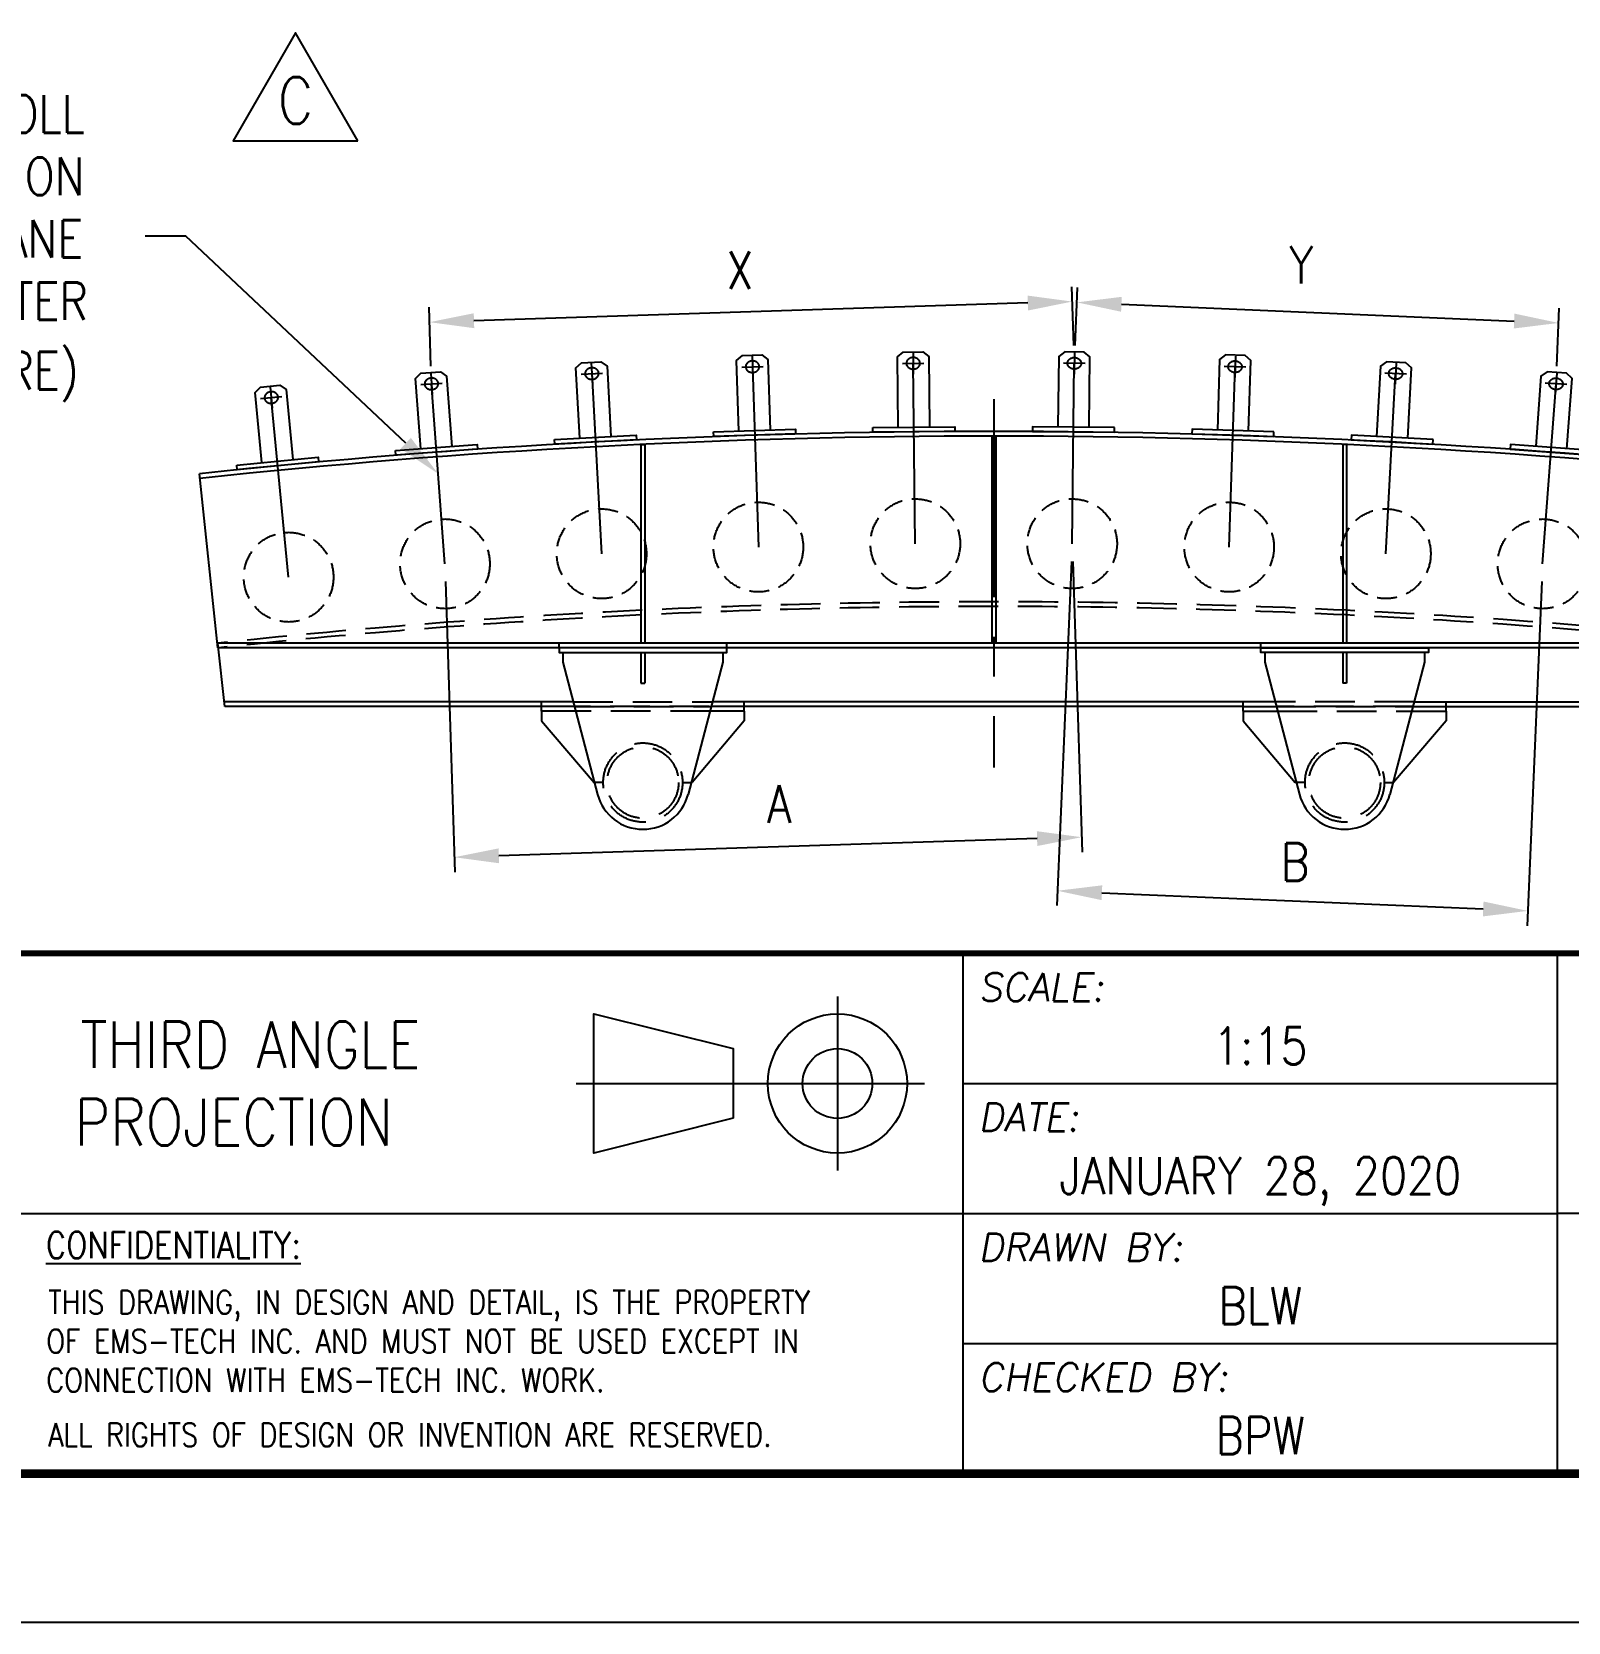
# Model space of a CAD drawing. Extents: x 0 to 13716, y 0 to 9144.
# Drawn here: x 7547 to 9517, y 0 to 2039 of the extents above; entities that cross this region are included whole.
import ezdxf
from ezdxf.enums import TextEntityAlignment as Align

# ---------------------------------------------------------------- set-up
doc = ezdxf.new("R2010")
doc.units = 0
doc.header["$LTSCALE"] = 8
for name, pattern in [('CENTER', [50.8, 31.75, -6.35, 6.35, -6.35]), ('CENTER2', [28.575, 19.05, -3.175, 3.175, -3.175]), ('HIDDEN', [9.525, 6.35, -3.175]), ('HIDDEN2', [4.7625, 3.175, -1.5875])]:
    doc.linetypes.add(name, pattern=pattern)
doc.layers.get('DEFPOINTS').update_dxf_attribs({"linetype": 'CONTINUOUS'})
for name, color, linetype in [('EMS_BORDER', 7, 'CONTINUOUS'), ('EMS_CL', 1, 'CENTER'), ('EMS_DIM', 3, 'CONTINUOUS'), ('EMS_HF', 3, 'HIDDEN2'), ('EMS_HIDDEN', 3, 'HIDDEN'), ('EMS_OBJECT', 2, 'CONTINUOUS'), ('EMS_REV', 7, 'CONTINUOUS'), ('EMS_SHEET', 252, 'CONTINUOUS'), ('EMS_TXT', 2, 'CONTINUOUS')]:
    doc.layers.add(name, color=color, linetype=linetype)
doc.styles.add('EMS', font='Romans.shx', dxfattribs={"width": 0.85, "height": 48})
doc.styles.add('EMS_M30', font='Romans.shx', dxfattribs={"width": 0.85, "height": 75})
doc.styles.add('EMS_STATUS', font='txt', dxfattribs={"oblique": 15, "height": 4.7625})
doc.styles.add('ROMANS', font='Romans', dxfattribs={"width": 0.85, "height": 48})
doc.dimstyles.get("Standard").update_dxf_attribs({"dimtxt": 2.5, "dimasz": 2.5, "dimexe": 1.25, "dimexo": 0.625, "dimtad": 1, "dimcen": 2.5, "dimazin": 3, "dimtfac": 1, "dimtmove": 0, "dimatfit": 3})

# ---------------------------------------------------------------- blocks, each defined once
blk = doc.blocks.new('*U59')
at = {"layer": 'EMS_BORDER', "color": 3, "style": 'EMS', "width": 0.85}
for s, height, p in [('%%UCONFIDENTIALITY:', 2.2676, (504.33, 31.11)), ('THIS DRAWING, IN DESIGN AND DETAIL, IS THE PROPERTY', 2, (504.53, 26.35)), ('OF EMS-TECH INC. AND MUST NOT BE USED EXCEPT IN', 2, (504.37, 23.02)), ('CONNECTION WITH EMS-TECH INC. WORK.', 2, (504.37, 19.69)), ('ALL RIGHTS OF DESIGN OR INVENTION ARE RESERVED.', 2, (504.53, 15.02))]:
    blk.add_text(s, height=height, dxfattribs=at).set_placement(p)
blk = doc.blocks.new('*U60')
at = {"layer": 'EMS_TXT', "color": 3, "style": 'EMS', "width": 0.85}
for s, height, p in [('THIRD ANGLE', 3.9687, (507.29, 47.38)), ('PROJECTION', 3.969, (506.81, 40.76))]:
    blk.add_text(s, height=height, dxfattribs=at).set_placement(p)
blk = doc.blocks.new('EMS_BORDER')
at = {"layer": 'EMS_BORDER'}
for p, q in [((582.75, 12.7), (582.75, 57.17)), ((633.57, 12.7), (633.57, 57.17)), ((582.75, 46.05), (633.57, 46.05)), ((501.92, 34.94), (582.75, 34.94)), ((582.75, 34.94), (633.57, 34.94)), ((722.52, 34.94), (633.57, 34.94)), ((582.75, 23.82), (633.57, 23.82))]:
    blk.add_line(p, q, dxfattribs=at)
at = {"layer": 'EMS_BORDER', "const_width": 0.762}
blk.add_lwpolyline([(900.7, 12.7), (26.4, 12.7, -0.414214), (25.4, 13.7), (25.4, 595.9, -0.414214), (26.4, 596.9), (900.7, 596.9, -0.414214), (901.7, 595.9), (901.7, 13.7, -0.414214)], format="xyb", close=True, dxfattribs=at)
at = {"layer": 'EMS_BORDER', "const_width": 0.508}
blk.add_lwpolyline([(901.7, 57.17), (25.4, 57.17)], dxfattribs=at)
at = {"layer": 'EMS_BORDER'}
blk.add_lwpolyline([(563.08, 43.08), (551.17, 40.1), (551.17, 52.01), (563.08, 49.03)], close=True, dxfattribs=at)
for radius in [5.95, 2.98]:
    blk.add_circle((572.01, 46.05), radius, dxfattribs=at)
at = {"layer": 'EMS_CL', "linetype": 'CENTER2'}
for p, q in [((572.01, 53.5), (572.01, 38.61)), ((549.68, 46.05), (579.45, 46.05))]:
    blk.add_line(p, q, dxfattribs=at)
at = {"layer": 'EMS_OBJECT'}
for name in ['*U60', '*U59']:
    blk.add_blockref(name, (0, 0), dxfattribs=at)
at = {"layer": 'EMS_BORDER', "color": 3, "style": 'EMS', "oblique": 10}
for s, height, p in [('SCALE:', 2.382, (584.06, 53.1)), ('DATE:', 2.382, (584.06, 41.98)), ('DRAWN BY:', 2.382, (584.06, 30.86)), ('CHECKED BY:', 2.3825, (584.06, 19.75))]:
    blk.add_text(s, height=height, dxfattribs=at).set_placement(p)
at = {"layer": 'EMS_BORDER', "color": 2, "style": 'EMS', "width": 0.85}
for tag, p in [('SCALE', (608.16, 47.68)), ('DATE', (608.16, 36.58)), ('DRAWN', (608.16, 25.48)), ('CHECKED', (608.16, 14.38))]:
    blk.add_attdef(tag, text='', height=3.17, dxfattribs=at).set_placement(p, align=Align.CENTER)
at = {"layer": 'EMS_BORDER', "color": 7, "style": 'EMS_STATUS', "oblique": 15}
for tag, p in [('STATUSLINE1', (678.04, 46.72)), ('STATUSLINE2', (678.04, 40.37))]:
    blk.add_attdef(tag, text='', height=4.76, dxfattribs=at).set_placement(p, align=Align.CENTER)
at = {"layer": 'EMS_BORDER', "color": 7, "style": 'EMS', "width": 0.85}
for tag, height, p in [('DRAWINGTITLELINE1', 3.81, (856.17, 43.6)), ('DRAWINGTITLELINE2', 3.81, (856.17, 37.25)), ('DRAWINGTITLELINE3', 3.81, (856.17, 30.9)), ('PROJECTTITLELINE1', 3.81, (678.04, 23.6)), ('PROJECTTITLELINE2', 3.81, (678.04, 17.25)), ('DWGNO1', 3.97, (856.17, 15.25))]:
    blk.add_attdef(tag, text='', height=height, dxfattribs=at).set_placement(p, align=Align.CENTER)
blk.add_attdef('REV', text='', height=3.81, dxfattribs=at).set_placement((893.7, 17.14), align=Align.MIDDLE_CENTER)
at = {"layer": 'EMS_BORDER', "color": 2, "style": 'EMS', "oblique": 10, "width": 0.85}
blk.add_attdef('APP', text='', height=2.54, dxfattribs=at).set_placement((818.7, 15.96), align=Align.CENTER)
blk = doc.blocks.new('A$C6C1D211D')
at = {"layer": 'EMS_CL', "color": 252}
for p, q in [((-103.5, 532.2), (-103.2, 504.6)), ((103.5, 532.2), (103.2, 504.6)), ((-516.1, 519), (-514.6, 491.5)), ((-323.2, 513.6), (-295.6, 514.5)), ((-309.9, 527.8), (-309, 500.2)), ((-117.1, 518.3), (-89.5, 518.6)), ((117.1, 518.3), (89.5, 518.6)), ((323.2, 513.6), (295.6, 514.5)), ((309.9, 527.8), (309, 500.2)), ((516.1, 519), (514.6, 491.5)), ((-734.9, 491.1), (-707.3, 493.1)), ((-722.1, 505.8), (-720.1, 478.3)), ((-529.2, 504.5), (-501.6, 506)), ((529.2, 504.5), (501.6, 506)), ((734.9, 491.1), (707.3, 493.1)), ((722.1, 505.8), (720.1, 478.3)), ((-940.2, 473.2), (-912.8, 475.8)), ((-927.8, 488.3), (-925.2, 460.8)), ((0, 472.4), (0, 0))]:
    blk.add_line(p, q, dxfattribs=at)
at = {"layer": 'EMS_CL', "color": 252, "linetype": 'CONTINUOUS'}
blk.add_line((-986.3, 78.5), (-995, 159.6), dxfattribs=at)
at = {"layer": 'EMS_HF', "color": 252}
for centre in [(-502.9, 274.2), (-301.9, 282.8), (-100.6, 287.1), (100.6, 287.1), (301.9, 282.8), (502.9, 274.2), (-703.8, 261.3), (703.8, 261.3), (-904.3, 244.2)]:
    blk.add_circle(centre, 57.5, dxfattribs=at)
at = {"layer": 'EMS_HIDDEN', "color": 252}
for p, q in [((-539.2, 84.5), (-360.8, 84.5)), ((539.2, 84.5), (360.8, 84.5)), ((-364.9, 78.5), (-537.6, 78.5)), ((-537.6, 78.5), (-362.4, 78.5)), ((-363.9, 72.5), (-536.1, 72.5)), ((362.4, 78.5), (537.6, 78.5)), ((537.6, 78.5), (362.4, 78.5)), ((363.9, 72.5), (536.1, 72.5))]:
    blk.add_line(p, q, dxfattribs=at)
for centre, radius in [((-450, -19.1), 50.8), ((-450, -19.1), 45.8), ((450, -19.1), 50.8), ((450, -19.1), 45.8)]:
    blk.add_circle(centre, radius, dxfattribs=at)
for radius in [9367.5, 9361.5]:
    blk.add_arc((0, -9154.9), radius, 83.90265, 96.09735, dxfattribs=at)
at = {"layer": 'EMS_OBJECT', "color": 252}
for p, q in [((-452.5, 414.4), (-452.5, 159.6)), ((-452.5, 414.4), (-447.5, 414.4)), ((-447.5, 414.4), (-447.5, 159.6)), ((-2.5, 425.1), (-2.5, 159.6)), ((2.5, 425.1), (2.5, 159.6)), ((447.5, 414.4), (447.5, 159.6)), ((452.5, 414.4), (447.5, 414.4)), ((452.5, 414.4), (452.5, 159.6)), ((-557.5, 153.6), (-557.5, 159.6)), ((-552.5, 147.6), (-552.5, 135.1)), ((-452.5, 147.6), (-452.5, 108.1)), ((-447.5, 147.6), (-447.5, 108.1)), ((-347.5, 147.6), (-347.5, 135.1)), ((-342.5, 153.6), (-342.5, 159.6)), ((342.5, 153.6), (342.5, 159.6)), ((347.5, 147.6), (347.5, 135.1)), ((447.5, 147.6), (447.5, 108.1)), ((452.5, 147.6), (452.5, 108.1)), ((552.5, 147.6), (552.5, 135.1)), ((-552.5, 135.1), (-508, -34.3)), ((-347.5, 135.1), (-392, -34.3)), ((347.5, 135.1), (392, -34.3)), ((552.5, 135.1), (508, -34.3)), ((-580, 78.5), (-580, 84.5)), ((-539.2, 84.5), (-580, 84.5)), ((360.8, 84.5), (-360.8, 84.5)), ((-320, 78.5), (-320, 84.5)), ((320, 78.5), (320, 84.5)), ((539.2, 84.5), (580, 84.5)), ((580, 78.5), (580, 84.5)), ((-537.6, 78.5), (-580, 78.5)), ((-580, 72.5), (-580, 78.5)), ((-580, 72.5), (-580, 60)), ((-536.1, 72.5), (-580, 72.5)), ((-320, 72.5), (-363.9, 72.5)), ((-320, 78.5), (-362.4, 78.5)), ((-320, 72.5), (-320, 78.5)), ((320, 78.5), (-320, 78.5)), ((-320, 72.5), (-320, 60)), ((320, 72.5), (320, 78.5)), ((320, 78.5), (362.4, 78.5)), ((320, 72.5), (320, 60)), ((320, 72.5), (363.9, 72.5)), ((536.1, 72.5), (580, 72.5)), ((537.6, 78.5), (580, 78.5)), ((580, 72.5), (580, 78.5)), ((580, 72.5), (580, 60)), ((-580, 60), (-512.5, -19.1)), ((-320, 60), (-386.8, -19.1)), ((320, 60), (386.7, -19.1)), ((580, 60), (512.5, -19.1)), ((-500.8, -19.1), (-512.5, -19.1)), ((-399.3, -19.1), (-386.8, -19.1)), ((399.2, -19.1), (386.7, -19.1)), ((500.7, -19.1), (512.5, -19.1))]:
    blk.add_line(p, q, dxfattribs=at)
at = {"layer": 'EMS_OBJECT', "color": 252, "linetype": 'CONTINUOUS'}
for p, q in [((-994.9, 153.6), (-1018.7, 376.8)), ((995.5, 159.6), (-995.5, 159.6)), ((994.9, 153.6), (-994.9, 153.6)), ((-580, 84.5), (-987, 84.5)), ((580, 84.5), (987, 84.5)), ((-580, 78.5), (-986.3, 78.5)), ((580, 78.5), (986.3, 78.5))]:
    blk.add_line(p, q, dxfattribs=at)
at = {"layer": 'EMS_OBJECT', "color": 252}
for points in [[(-122.4, 436.3), (-123.4, 526.7), (-116, 532.9), (-91, 533.2), (-83.4, 527.2), (-82.4, 436.8)], [(122.4, 436.3), (123.4, 526.7), (116, 532.9), (91, 533.2), (83.4, 527.2), (82.4, 436.8)], [(-531, 422.4), (-535.8, 512.7), (-528.6, 519.2), (-503.7, 520.5), (-495.9, 514.8), (-491, 424.5)], [(-326.8, 431.5), (-329.7, 521.9), (-322.4, 528.3), (-297.4, 529.1), (-289.7, 523.2), (-286.8, 432.8)], [(326.8, 431.5), (329.7, 521.9), (322.4, 528.3), (297.4, 529.1), (289.7, 523.2), (286.8, 432.8)], [(531, 422.4), (535.8, 512.7), (528.6, 519.2), (503.7, 520.5), (495.9, 514.8), (491, 424.5)], [(-938.6, 391.1), (-947.2, 481.1), (-940.4, 487.9), (-915.5, 490.3), (-907.4, 484.9), (-898.8, 394.9)], [(-734.9, 408.9), (-741.7, 499.1), (-734.7, 505.7), (-709.7, 507.6), (-701.8, 502), (-695.1, 411.9)], [(734.9, 408.9), (741.7, 499.1), (734.7, 505.7), (709.7, 507.6), (701.8, 502), (695.1, 411.9)], [(-452.5, 108.1), (-447.5, 108.1)], [(452.5, 108.1), (447.5, 108.1)]]:
    blk.add_lwpolyline(points, dxfattribs=at)
for points in [[(-359.3, 430.5), (-254.3, 433.9), (-254.1, 427.9), (-359.1, 424.5)], [(-154.9, 436), (-49.9, 437.1), (-49.9, 431.1), (-154.9, 430)], [(154.9, 436), (49.9, 437.1), (49.9, 431.1), (154.9, 430)], [(359.3, 430.5), (254.3, 433.9), (254.1, 427.9), (359.1, 424.5)], [(-767.4, 406.5), (-662.6, 414.3), (-662.2, 408.3), (-766.9, 400.5)], [(-563.4, 420.7), (-458.6, 426.3), (-458.3, 420.3), (-563.1, 414.7)], [(563.4, 420.7), (458.6, 426.3), (458.3, 420.3), (563.1, 414.7)], [(767.4, 406.5), (662.6, 414.3), (662.2, 408.3), (766.9, 400.5)], [(-970.9, 388), (-866.4, 398), (-865.8, 392.1), (-970.3, 382)], [(-342.5, 153.6), (-557.5, 153.6), (-557.5, 147.6), (-342.5, 147.6)], [(342.5, 153.6), (557.5, 153.6), (557.5, 147.6), (342.5, 147.6)]]:
    blk.add_lwpolyline(points, close=True, dxfattribs=at)
for points in [[(-506.6, 505.7, 0), (-506.7, 506.1, 0), (-506.7, 506.4, 0), (-506.8, 506.8, 0), (-506.9, 507.2, 0), (-507, 507.5, 0), (-507.1, 507.9, 0), (-507.3, 508.2, 0), (-507.5, 508.5, 0), (-507.6, 508.8, 0), (-507.9, 509.2, 0), (-508.1, 509.5, 0), (-508.3, 509.8, 0), (-508.6, 510, 0), (-508.9, 510.3, 0), (-509.2, 510.6, 0), (-509.5, 510.8, 0), (-509.8, 511.1, 0), (-510.1, 511.3, 0), (-510.5, 511.5, 0), (-510.9, 511.7, 0), (-511.2, 511.9, 0), (-511.6, 512, 0), (-512, 512.2, 0), (-512.4, 512.3, 0), (-512.8, 512.4, 0), (-513.2, 512.5, 0), (-513.6, 512.6, 0), (-514.1, 512.6, 0), (-514.5, 512.7, 0), (-514.9, 512.7, 0), (-515.3, 512.7, 0), (-515.8, 512.7, 0), (-516.2, 512.6, 0), (-516.6, 512.6, 0), (-517, 512.5, 0), (-517.5, 512.4, 0), (-517.9, 512.3, 0), (-518.3, 512.2, 0), (-518.7, 512.1, 0), (-519.1, 511.9, 0), (-519.5, 511.8, 0), (-519.8, 511.6, 0), (-520.2, 511.4, 0), (-520.6, 511.2, 0), (-520.9, 510.9, 0), (-521.2, 510.7, 0), (-521.5, 510.4, 0), (-521.8, 510.2, 0), (-522.1, 509.9, 0), (-522.4, 509.6, 0), (-522.6, 509.3, 0), (-522.9, 509, 0), (-523.1, 508.7, 0), (-523.3, 508.3, 0), (-523.4, 508, 0), (-523.6, 507.7, 0), (-523.7, 507.3, 0), (-523.9, 507, 0), (-523.9, 506.6, 0), (-524, 506.2, 0), (-524.1, 505.9, 0), (-524.1, 505.5, 0), (-524.1, 505.2, 0), (-524.1, 504.8, 0), (-524.1, 504.4, 0), (-524, 504.1, 0), (-524, 503.7, 0), (-523.9, 503.4, 0), (-523.8, 503, 0), (-523.6, 502.7, 0), (-523.5, 502.3, 0), (-523.3, 502, 0), (-523.1, 501.7, 0), (-522.9, 501.4, 0), (-522.7, 501, 0), (-522.4, 500.8, 0), (-522.2, 500.5, 0), (-521.9, 500.2, 0), (-521.6, 499.9, 0), (-521.3, 499.7, 0), (-521, 499.5, 0), (-520.6, 499.2, 0), (-520.3, 499, 0), (-519.9, 498.8, 0), (-519.5, 498.7, 0), (-519.1, 498.5, 0), (-518.8, 498.4, 0), (-518.4, 498.2, 0), (-517.9, 498.1, 0), (-517.5, 498, 0), (-517.1, 498, 0), (-516.7, 497.9, 0), (-516.3, 497.9, 0), (-515.8, 497.8, 0), (-515.4, 497.8, 0), (-515, 497.8, 0), (-514.6, 497.9, 0), (-514.1, 497.9, 0), (-513.7, 498, 0), (-513.3, 498.1, 0), (-512.9, 498.2, 0), (-512.5, 498.3, 0), (-512.1, 498.4, 0), (-511.7, 498.6, 0), (-511.3, 498.8, 0), (-510.9, 498.9, 0), (-510.5, 499.1, 0), (-510.2, 499.4, 0), (-509.9, 499.6, 0), (-509.5, 499.8, 0), (-509.2, 500.1, 0), (-508.9, 500.3, 0), (-508.6, 500.6, 0), (-508.4, 500.9, 0), (-508.1, 501.2, 0), (-507.9, 501.5, 0), (-507.7, 501.8, 0), (-507.5, 502.2, 0), (-507.3, 502.5, 0), (-507.2, 502.9, 0), (-507, 503.2, 0), (-506.9, 503.6, 0), (-506.8, 503.9, 0), (-506.7, 504.3, 0), (-506.7, 504.6, 0), (-506.6, 505, 0), (-506.6, 505.4, 0), (-506.6, 505.7, 0)], [(-300.7, 514.3, 0), (-300.7, 514.7, 0), (-300.7, 515.1, 0), (-300.8, 515.4, 0), (-300.9, 515.8, 0), (-301, 516.1, 0), (-301.1, 516.5, 0), (-301.3, 516.8, 0), (-301.4, 517.1, 0), (-301.6, 517.5, 0), (-301.8, 517.8, 0), (-302, 518.1, 0), (-302.3, 518.4, 0), (-302.5, 518.7, 0), (-302.8, 519, 0), (-303.1, 519.2, 0), (-303.4, 519.5, 0), (-303.7, 519.7, 0), (-304, 520, 0), (-304.4, 520.2, 0), (-304.8, 520.4, 0), (-305.1, 520.6, 0), (-305.5, 520.7, 0), (-305.9, 520.9, 0), (-306.3, 521, 0), (-306.7, 521.1, 0), (-307.1, 521.2, 0), (-307.5, 521.3, 0), (-307.9, 521.4, 0), (-308.4, 521.4, 0), (-308.8, 521.5, 0), (-309.2, 521.5, 0), (-309.6, 521.5, 0), (-310.1, 521.4, 0), (-310.5, 521.4, 0), (-310.9, 521.3, 0), (-311.4, 521.3, 0), (-311.8, 521.2, 0), (-312.2, 521.1, 0), (-312.6, 520.9, 0), (-313, 520.8, 0), (-313.4, 520.6, 0), (-313.7, 520.5, 0), (-314.1, 520.3, 0), (-314.5, 520.1, 0), (-314.8, 519.8, 0), (-315.1, 519.6, 0), (-315.5, 519.4, 0), (-315.8, 519.1, 0), (-316.1, 518.8, 0), (-316.3, 518.5, 0), (-316.6, 518.2, 0), (-316.8, 517.9, 0), (-317, 517.6, 0), (-317.2, 517.3, 0), (-317.4, 517, 0), (-317.6, 516.6, 0), (-317.7, 516.3, 0), (-317.9, 515.9, 0), (-318, 515.6, 0), (-318, 515.2, 0), (-318.1, 514.9, 0), (-318.1, 514.5, 0), (-318.2, 514.1, 0), (-318.2, 513.8, 0), (-318.1, 513.4, 0), (-318.1, 513, 0), (-318, 512.7, 0), (-317.9, 512.3, 0), (-317.8, 512, 0), (-317.7, 511.6, 0), (-317.6, 511.3, 0), (-317.4, 510.9, 0), (-317.2, 510.6, 0), (-317, 510.3, 0), (-316.8, 510, 0), (-316.6, 509.7, 0), (-316.3, 509.4, 0), (-316, 509.1, 0), (-315.7, 508.9, 0), (-315.4, 508.6, 0), (-315.1, 508.4, 0), (-314.8, 508.1, 0), (-314.4, 507.9, 0), (-314.1, 507.7, 0), (-313.7, 507.5, 0), (-313.3, 507.4, 0), (-312.9, 507.2, 0), (-312.5, 507.1, 0), (-312.1, 507, 0), (-311.7, 506.9, 0), (-311.3, 506.8, 0), (-310.9, 506.7, 0), (-310.5, 506.7, 0), (-310, 506.6, 0), (-309.6, 506.6, 0), (-309.2, 506.6, 0), (-308.7, 506.7, 0), (-308.3, 506.7, 0), (-307.9, 506.8, 0), (-307.5, 506.8, 0), (-307.1, 506.9, 0), (-306.6, 507, 0), (-306.2, 507.2, 0), (-305.8, 507.3, 0), (-305.5, 507.5, 0), (-305.1, 507.6, 0), (-304.7, 507.8, 0), (-304.4, 508, 0), (-304, 508.3, 0), (-303.7, 508.5, 0), (-303.4, 508.7, 0), (-303.1, 509, 0), (-302.8, 509.3, 0), (-302.5, 509.6, 0), (-302.2, 509.9, 0), (-302, 510.2, 0), (-301.8, 510.5, 0), (-301.6, 510.8, 0), (-301.4, 511.1, 0), (-301.2, 511.5, 0), (-301.1, 511.8, 0), (-301, 512.2, 0), (-300.9, 512.5, 0), (-300.8, 512.9, 0), (-300.7, 513.2, 0), (-300.7, 513.6, 0), (-300.7, 514, 0), (-300.7, 514.3, 0)], [(-94.6, 518.5, 0), (-94.6, 518.9, 0), (-94.6, 519.3, 0), (-94.7, 519.6, 0), (-94.7, 520, 0), (-94.8, 520.3, 0), (-95, 520.7, 0), (-95.1, 521, 0), (-95.3, 521.4, 0), (-95.4, 521.7, 0), (-95.6, 522, 0), (-95.8, 522.3, 0), (-96.1, 522.6, 0), (-96.3, 522.9, 0), (-96.6, 523.2, 0), (-96.9, 523.5, 0), (-97.2, 523.8, 0), (-97.5, 524, 0), (-97.8, 524.2, 0), (-98.2, 524.5, 0), (-98.5, 524.7, 0), (-98.9, 524.9, 0), (-99.3, 525, 0), (-99.6, 525.2, 0), (-100, 525.3, 0), (-100.4, 525.5, 0), (-100.8, 525.6, 0), (-101.3, 525.7, 0), (-101.7, 525.7, 0), (-102.1, 525.8, 0), (-102.5, 525.8, 0), (-103, 525.9, 0), (-103.4, 525.9, 0), (-103.8, 525.9, 0), (-104.2, 525.8, 0), (-104.7, 525.8, 0), (-105.1, 525.7, 0), (-105.5, 525.6, 0), (-105.9, 525.5, 0), (-106.3, 525.4, 0), (-106.7, 525.3, 0), (-107.1, 525.1, 0), (-107.5, 524.9, 0), (-107.9, 524.8, 0), (-108.2, 524.6, 0), (-108.6, 524.3, 0), (-108.9, 524.1, 0), (-109.2, 523.9, 0), (-109.5, 523.6, 0), (-109.8, 523.4, 0), (-110.1, 523.1, 0), (-110.4, 522.8, 0), (-110.6, 522.5, 0), (-110.9, 522.2, 0), (-111.1, 521.9, 0), (-111.3, 521.5, 0), (-111.4, 521.2, 0), (-111.6, 520.9, 0), (-111.7, 520.5, 0), (-111.8, 520.2, 0), (-111.9, 519.8, 0), (-112, 519.4, 0), (-112, 519.1, 0), (-112, 518.7, 0), (-112.1, 518.4, 0), (-112, 518, 0), (-112, 517.6, 0), (-112, 517.3, 0), (-111.9, 516.9, 0), (-111.8, 516.5, 0), (-111.7, 516.2, 0), (-111.5, 515.9, 0), (-111.4, 515.5, 0), (-111.2, 515.2, 0), (-111, 514.9, 0), (-110.8, 514.5, 0), (-110.5, 514.2, 0), (-110.3, 513.9, 0), (-110, 513.7, 0), (-109.7, 513.4, 0), (-109.4, 513.1, 0), (-109.1, 512.9, 0), (-108.8, 512.6, 0), (-108.5, 512.4, 0), (-108.1, 512.2, 0), (-107.7, 512, 0), (-107.4, 511.9, 0), (-107, 511.7, 0), (-106.6, 511.6, 0), (-106.2, 511.4, 0), (-105.8, 511.3, 0), (-105.4, 511.2, 0), (-104.9, 511.1, 0), (-104.5, 511.1, 0), (-104.1, 511.1, 0), (-103.7, 511, 0), (-103.2, 511, 0), (-102.8, 511, 0), (-102.4, 511.1, 0), (-101.9, 511.1, 0), (-101.5, 511.2, 0), (-101.1, 511.3, 0), (-100.7, 511.4, 0), (-100.3, 511.5, 0), (-99.9, 511.6, 0), (-99.5, 511.8, 0), (-99.1, 511.9, 0), (-98.7, 512.1, 0), (-98.4, 512.3, 0), (-98, 512.5, 0), (-97.7, 512.8, 0), (-97.4, 513, 0), (-97.1, 513.3, 0), (-96.8, 513.5, 0), (-96.5, 513.8, 0), (-96.2, 514.1, 0), (-96, 514.4, 0), (-95.8, 514.7, 0), (-95.6, 515, 0), (-95.4, 515.4, 0), (-95.2, 515.7, 0), (-95, 516, 0), (-94.9, 516.4, 0), (-94.8, 516.7, 0), (-94.7, 517.1, 0), (-94.6, 517.4, 0), (-94.6, 517.8, 0), (-94.6, 518.2, 0), (-94.6, 518.5, 0)], [(94.6, 518.5, 0), (94.6, 518.9, 0), (94.6, 519.3, 0), (94.7, 519.6, 0), (94.7, 520, 0), (94.8, 520.3, 0), (95, 520.7, 0), (95.1, 521, 0), (95.3, 521.4, 0), (95.4, 521.7, 0), (95.6, 522, 0), (95.8, 522.3, 0), (96.1, 522.6, 0), (96.3, 522.9, 0), (96.6, 523.2, 0), (96.9, 523.5, 0), (97.2, 523.8, 0), (97.5, 524, 0), (97.8, 524.2, 0), (98.2, 524.5, 0), (98.5, 524.7, 0), (98.9, 524.9, 0), (99.3, 525, 0), (99.6, 525.2, 0), (100, 525.3, 0), (100.4, 525.5, 0), (100.8, 525.6, 0), (101.3, 525.7, 0), (101.7, 525.7, 0), (102.1, 525.8, 0), (102.5, 525.8, 0), (103, 525.9, 0), (103.4, 525.9, 0), (103.8, 525.9, 0), (104.2, 525.8, 0), (104.7, 525.8, 0), (105.1, 525.7, 0), (105.5, 525.6, 0), (105.9, 525.5, 0), (106.3, 525.4, 0), (106.7, 525.3, 0), (107.1, 525.1, 0), (107.5, 524.9, 0), (107.9, 524.8, 0), (108.2, 524.6, 0), (108.6, 524.3, 0), (108.9, 524.1, 0), (109.2, 523.9, 0), (109.5, 523.6, 0), (109.8, 523.4, 0), (110.1, 523.1, 0), (110.4, 522.8, 0), (110.6, 522.5, 0), (110.9, 522.2, 0), (111.1, 521.9, 0), (111.3, 521.5, 0), (111.4, 521.2, 0), (111.6, 520.9, 0), (111.7, 520.5, 0), (111.8, 520.2, 0), (111.9, 519.8, 0), (112, 519.4, 0), (112, 519.1, 0), (112, 518.7, 0), (112.1, 518.4, 0), (112, 518, 0), (112, 517.6, 0), (112, 517.3, 0), (111.9, 516.9, 0), (111.8, 516.5, 0), (111.7, 516.2, 0), (111.5, 515.9, 0), (111.4, 515.5, 0), (111.2, 515.2, 0), (111, 514.9, 0), (110.8, 514.5, 0), (110.5, 514.2, 0), (110.3, 513.9, 0), (110, 513.7, 0), (109.7, 513.4, 0), (109.4, 513.1, 0), (109.1, 512.9, 0), (108.8, 512.6, 0), (108.5, 512.4, 0), (108.1, 512.2, 0), (107.7, 512, 0), (107.4, 511.9, 0), (107, 511.7, 0), (106.6, 511.6, 0), (106.2, 511.4, 0), (105.8, 511.3, 0), (105.4, 511.2, 0), (104.9, 511.1, 0), (104.5, 511.1, 0), (104.1, 511.1, 0), (103.7, 511, 0), (103.2, 511, 0), (102.8, 511, 0), (102.4, 511.1, 0), (101.9, 511.1, 0), (101.5, 511.2, 0), (101.1, 511.3, 0), (100.7, 511.4, 0), (100.3, 511.5, 0), (99.9, 511.6, 0), (99.5, 511.8, 0), (99.1, 511.9, 0), (98.7, 512.1, 0), (98.4, 512.3, 0), (98, 512.5, 0), (97.7, 512.8, 0), (97.4, 513, 0), (97.1, 513.3, 0), (96.8, 513.5, 0), (96.5, 513.8, 0), (96.2, 514.1, 0), (96, 514.4, 0), (95.8, 514.7, 0), (95.6, 515, 0), (95.4, 515.4, 0), (95.2, 515.7, 0), (95, 516, 0), (94.9, 516.4, 0), (94.8, 516.7, 0), (94.7, 517.1, 0), (94.6, 517.4, 0), (94.6, 517.8, 0), (94.6, 518.2, 0), (94.6, 518.5, 0)], [(300.7, 514.3, 0), (300.7, 514.7, 0), (300.7, 515.1, 0), (300.8, 515.4, 0), (300.9, 515.8, 0), (301, 516.1, 0), (301.1, 516.5, 0), (301.3, 516.8, 0), (301.4, 517.1, 0), (301.6, 517.5, 0), (301.8, 517.8, 0), (302, 518.1, 0), (302.3, 518.4, 0), (302.5, 518.7, 0), (302.8, 519, 0), (303.1, 519.2, 0), (303.4, 519.5, 0), (303.7, 519.7, 0), (304, 520, 0), (304.4, 520.2, 0), (304.8, 520.4, 0), (305.1, 520.6, 0), (305.5, 520.7, 0), (305.9, 520.9, 0), (306.3, 521, 0), (306.7, 521.1, 0), (307.1, 521.2, 0), (307.5, 521.3, 0), (307.9, 521.4, 0), (308.4, 521.4, 0), (308.8, 521.5, 0), (309.2, 521.5, 0), (309.6, 521.5, 0), (310.1, 521.4, 0), (310.5, 521.4, 0), (310.9, 521.3, 0), (311.4, 521.3, 0), (311.8, 521.2, 0), (312.2, 521.1, 0), (312.6, 520.9, 0), (313, 520.8, 0), (313.4, 520.6, 0), (313.7, 520.5, 0), (314.1, 520.3, 0), (314.5, 520.1, 0), (314.8, 519.8, 0), (315.1, 519.6, 0), (315.5, 519.4, 0), (315.8, 519.1, 0), (316.1, 518.8, 0), (316.3, 518.5, 0), (316.6, 518.2, 0), (316.8, 517.9, 0), (317, 517.6, 0), (317.2, 517.3, 0), (317.4, 517, 0), (317.6, 516.6, 0), (317.7, 516.3, 0), (317.9, 515.9, 0), (318, 515.6, 0), (318, 515.2, 0), (318.1, 514.9, 0), (318.1, 514.5, 0), (318.2, 514.1, 0), (318.2, 513.8, 0), (318.1, 513.4, 0), (318.1, 513, 0), (318, 512.7, 0), (317.9, 512.3, 0), (317.8, 512, 0), (317.7, 511.6, 0), (317.6, 511.3, 0), (317.4, 510.9, 0), (317.2, 510.6, 0), (317, 510.3, 0), (316.8, 510, 0), (316.6, 509.7, 0), (316.3, 509.4, 0), (316, 509.1, 0), (315.7, 508.9, 0), (315.4, 508.6, 0), (315.1, 508.4, 0), (314.8, 508.1, 0), (314.4, 507.9, 0), (314.1, 507.7, 0), (313.7, 507.5, 0), (313.3, 507.4, 0), (312.9, 507.2, 0), (312.5, 507.1, 0), (312.1, 507, 0), (311.7, 506.9, 0), (311.3, 506.8, 0), (310.9, 506.7, 0), (310.5, 506.7, 0), (310, 506.6, 0), (309.6, 506.6, 0), (309.2, 506.6, 0), (308.7, 506.7, 0), (308.3, 506.7, 0), (307.9, 506.8, 0), (307.5, 506.8, 0), (307.1, 506.9, 0), (306.6, 507, 0), (306.2, 507.2, 0), (305.8, 507.3, 0), (305.5, 507.5, 0), (305.1, 507.6, 0), (304.7, 507.8, 0), (304.4, 508, 0), (304, 508.3, 0), (303.7, 508.5, 0), (303.4, 508.7, 0), (303.1, 509, 0), (302.8, 509.3, 0), (302.5, 509.6, 0), (302.2, 509.9, 0), (302, 510.2, 0), (301.8, 510.5, 0), (301.6, 510.8, 0), (301.4, 511.1, 0), (301.2, 511.5, 0), (301.1, 511.8, 0), (301, 512.2, 0), (300.9, 512.5, 0), (300.8, 512.9, 0), (300.7, 513.2, 0), (300.7, 513.6, 0), (300.7, 514, 0), (300.7, 514.3, 0)], [(506.6, 505.7, 0), (506.7, 506.1, 0), (506.7, 506.4, 0), (506.8, 506.8, 0), (506.9, 507.2, 0), (507, 507.5, 0), (507.1, 507.9, 0), (507.3, 508.2, 0), (507.5, 508.5, 0), (507.6, 508.8, 0), (507.9, 509.2, 0), (508.1, 509.5, 0), (508.3, 509.8, 0), (508.6, 510, 0), (508.9, 510.3, 0), (509.2, 510.6, 0), (509.5, 510.8, 0), (509.8, 511.1, 0), (510.1, 511.3, 0), (510.5, 511.5, 0), (510.9, 511.7, 0), (511.2, 511.9, 0), (511.6, 512, 0), (512, 512.2, 0), (512.4, 512.3, 0), (512.8, 512.4, 0), (513.2, 512.5, 0), (513.6, 512.6, 0), (514.1, 512.6, 0), (514.5, 512.7, 0), (514.9, 512.7, 0), (515.3, 512.7, 0), (515.8, 512.7, 0), (516.2, 512.6, 0), (516.6, 512.6, 0), (517, 512.5, 0), (517.5, 512.4, 0), (517.9, 512.3, 0), (518.3, 512.2, 0), (518.7, 512.1, 0), (519.1, 511.9, 0), (519.5, 511.8, 0), (519.8, 511.6, 0), (520.2, 511.4, 0), (520.6, 511.2, 0), (520.9, 510.9, 0), (521.2, 510.7, 0), (521.5, 510.4, 0), (521.8, 510.2, 0), (522.1, 509.9, 0), (522.4, 509.6, 0), (522.6, 509.3, 0), (522.9, 509, 0), (523.1, 508.7, 0), (523.3, 508.3, 0), (523.4, 508, 0), (523.6, 507.7, 0), (523.7, 507.3, 0), (523.9, 507, 0), (523.9, 506.6, 0), (524, 506.2, 0), (524.1, 505.9, 0), (524.1, 505.5, 0), (524.1, 505.2, 0), (524.1, 504.8, 0), (524.1, 504.4, 0), (524, 504.1, 0), (524, 503.7, 0), (523.9, 503.4, 0), (523.8, 503, 0), (523.6, 502.7, 0), (523.5, 502.3, 0), (523.3, 502, 0), (523.1, 501.7, 0), (522.9, 501.4, 0), (522.7, 501, 0), (522.4, 500.8, 0), (522.2, 500.5, 0), (521.9, 500.2, 0), (521.6, 499.9, 0), (521.3, 499.7, 0), (521, 499.5, 0), (520.6, 499.2, 0), (520.3, 499, 0), (519.9, 498.8, 0), (519.5, 498.7, 0), (519.1, 498.5, 0), (518.8, 498.4, 0), (518.4, 498.2, 0), (517.9, 498.1, 0), (517.5, 498, 0), (517.1, 498, 0), (516.7, 497.9, 0), (516.3, 497.9, 0), (515.8, 497.8, 0), (515.4, 497.8, 0), (515, 497.8, 0), (514.6, 497.9, 0), (514.1, 497.9, 0), (513.7, 498, 0), (513.3, 498.1, 0), (512.9, 498.2, 0), (512.5, 498.3, 0), (512.1, 498.4, 0), (511.7, 498.6, 0), (511.3, 498.8, 0), (510.9, 498.9, 0), (510.5, 499.1, 0), (510.2, 499.4, 0), (509.9, 499.6, 0), (509.5, 499.8, 0), (509.2, 500.1, 0), (508.9, 500.3, 0), (508.6, 500.6, 0), (508.4, 500.9, 0), (508.1, 501.2, 0), (507.9, 501.5, 0), (507.7, 501.8, 0), (507.5, 502.2, 0), (507.3, 502.5, 0), (507.2, 502.9, 0), (507, 503.2, 0), (506.9, 503.6, 0), (506.8, 503.9, 0), (506.7, 504.3, 0), (506.7, 504.6, 0), (506.6, 505, 0), (506.6, 505.4, 0), (506.6, 505.7, 0)], [(-712.4, 492.7, 0), (-712.4, 493.1, 0), (-712.5, 493.5, 0), (-712.6, 493.8, 0), (-712.7, 494.2, 0), (-712.8, 494.5, 0), (-712.9, 494.9, 0), (-713.1, 495.2, 0), (-713.3, 495.5, 0), (-713.5, 495.8, 0), (-713.7, 496.1, 0), (-713.9, 496.4, 0), (-714.2, 496.7, 0), (-714.4, 497, 0), (-714.7, 497.3, 0), (-715, 497.5, 0), (-715.3, 497.8, 0), (-715.7, 498, 0), (-716, 498.2, 0), (-716.4, 498.4, 0), (-716.7, 498.6, 0), (-717.1, 498.8, 0), (-717.5, 498.9, 0), (-717.9, 499.1, 0), (-718.3, 499.2, 0), (-718.7, 499.3, 0), (-719.1, 499.4, 0), (-719.5, 499.4, 0), (-719.9, 499.5, 0), (-720.4, 499.5, 0), (-720.8, 499.5, 0), (-721.2, 499.5, 0), (-721.7, 499.5, 0), (-722.1, 499.4, 0), (-722.5, 499.4, 0), (-722.9, 499.3, 0), (-723.4, 499.2, 0), (-723.8, 499.1, 0), (-724.2, 499, 0), (-724.6, 498.8, 0), (-725, 498.7, 0), (-725.3, 498.5, 0), (-725.7, 498.3, 0), (-726.1, 498.1, 0), (-726.4, 497.9, 0), (-726.7, 497.6, 0), (-727.1, 497.4, 0), (-727.4, 497.1, 0), (-727.7, 496.9, 0), (-727.9, 496.6, 0), (-728.2, 496.3, 0), (-728.4, 496, 0), (-728.7, 495.6, 0), (-728.9, 495.3, 0), (-729.1, 495, 0), (-729.2, 494.7, 0), (-729.4, 494.3, 0), (-729.5, 494, 0), (-729.6, 493.6, 0), (-729.7, 493.2, 0), (-729.8, 492.9, 0), (-729.8, 492.5, 0), (-729.8, 492.2, 0), (-729.8, 491.8, 0), (-729.8, 491.4, 0), (-729.8, 491.1, 0), (-729.7, 490.7, 0), (-729.7, 490.4, 0), (-729.6, 490, 0), (-729.4, 489.7, 0), (-729.3, 489.3, 0), (-729.1, 489, 0), (-729, 488.6, 0), (-728.8, 488.3, 0), (-728.5, 488, 0), (-728.3, 487.7, 0), (-728.1, 487.4, 0), (-727.8, 487.1, 0), (-727.5, 486.9, 0), (-727.2, 486.6, 0), (-726.9, 486.4, 0), (-726.6, 486.2, 0), (-726.2, 485.9, 0), (-725.9, 485.7, 0), (-725.5, 485.6, 0), (-725.1, 485.4, 0), (-724.7, 485.2, 0), (-724.3, 485.1, 0), (-723.9, 485, 0), (-723.5, 484.9, 0), (-723.1, 484.8, 0), (-722.7, 484.7, 0), (-722.3, 484.7, 0), (-721.8, 484.7, 0), (-721.4, 484.7, 0), (-721, 484.7, 0), (-720.6, 484.7, 0), (-720.1, 484.7, 0), (-719.7, 484.8, 0), (-719.3, 484.9, 0), (-718.9, 485, 0), (-718.4, 485.1, 0), (-718, 485.2, 0), (-717.6, 485.3, 0), (-717.3, 485.5, 0), (-716.9, 485.7, 0), (-716.5, 485.9, 0), (-716.1, 486.1, 0), (-715.8, 486.3, 0), (-715.5, 486.5, 0), (-715.1, 486.8, 0), (-714.8, 487, 0), (-714.5, 487.3, 0), (-714.3, 487.6, 0), (-714, 487.9, 0), (-713.8, 488.2, 0), (-713.5, 488.5, 0), (-713.3, 488.8, 0), (-713.1, 489.2, 0), (-713, 489.5, 0), (-712.8, 489.9, 0), (-712.7, 490.2, 0), (-712.6, 490.6, 0), (-712.5, 490.9, 0), (-712.4, 491.3, 0), (-712.4, 491.6, 0), (-712.4, 492, 0), (-712.4, 492.4, 0), (-712.4, 492.7, 0)], [(712.4, 492.7, 0), (712.4, 493.1, 0), (712.5, 493.5, 0), (712.6, 493.8, 0), (712.7, 494.2, 0), (712.8, 494.5, 0), (712.9, 494.9, 0), (713.1, 495.2, 0), (713.3, 495.5, 0), (713.5, 495.8, 0), (713.7, 496.1, 0), (713.9, 496.4, 0), (714.2, 496.7, 0), (714.4, 497, 0), (714.7, 497.3, 0), (715, 497.5, 0), (715.3, 497.8, 0), (715.7, 498, 0), (716, 498.2, 0), (716.4, 498.4, 0), (716.7, 498.6, 0), (717.1, 498.8, 0), (717.5, 498.9, 0), (717.9, 499.1, 0), (718.3, 499.2, 0), (718.7, 499.3, 0), (719.1, 499.4, 0), (719.5, 499.4, 0), (719.9, 499.5, 0), (720.4, 499.5, 0), (720.8, 499.5, 0), (721.2, 499.5, 0), (721.7, 499.5, 0), (722.1, 499.4, 0), (722.5, 499.4, 0), (722.9, 499.3, 0), (723.4, 499.2, 0), (723.8, 499.1, 0), (724.2, 499, 0), (724.6, 498.8, 0), (725, 498.7, 0), (725.3, 498.5, 0), (725.7, 498.3, 0), (726.1, 498.1, 0), (726.4, 497.9, 0), (726.7, 497.6, 0), (727.1, 497.4, 0), (727.4, 497.1, 0), (727.7, 496.9, 0), (727.9, 496.6, 0), (728.2, 496.3, 0), (728.4, 496, 0), (728.7, 495.6, 0), (728.9, 495.3, 0), (729.1, 495, 0), (729.2, 494.7, 0), (729.4, 494.3, 0), (729.5, 494, 0), (729.6, 493.6, 0), (729.7, 493.2, 0), (729.8, 492.9, 0), (729.8, 492.5, 0), (729.8, 492.2, 0), (729.8, 491.8, 0), (729.8, 491.4, 0), (729.8, 491.1, 0), (729.7, 490.7, 0), (729.7, 490.4, 0), (729.6, 490, 0), (729.4, 489.7, 0), (729.3, 489.3, 0), (729.1, 489, 0), (729, 488.6, 0), (728.8, 488.3, 0), (728.5, 488, 0), (728.3, 487.7, 0), (728.1, 487.4, 0), (727.8, 487.1, 0), (727.5, 486.9, 0), (727.2, 486.6, 0), (726.9, 486.4, 0), (726.6, 486.2, 0), (726.2, 485.9, 0), (725.9, 485.7, 0), (725.5, 485.6, 0), (725.1, 485.4, 0), (724.7, 485.2, 0), (724.3, 485.1, 0), (723.9, 485, 0), (723.5, 484.9, 0), (723.1, 484.8, 0), (722.7, 484.7, 0), (722.3, 484.7, 0), (721.8, 484.7, 0), (721.4, 484.7, 0), (721, 484.7, 0), (720.6, 484.7, 0), (720.1, 484.7, 0), (719.7, 484.8, 0), (719.3, 484.9, 0), (718.9, 485, 0), (718.4, 485.1, 0), (718, 485.2, 0), (717.6, 485.3, 0), (717.3, 485.5, 0), (716.9, 485.7, 0), (716.5, 485.9, 0), (716.1, 486.1, 0), (715.8, 486.3, 0), (715.5, 486.5, 0), (715.1, 486.8, 0), (714.8, 487, 0), (714.5, 487.3, 0), (714.3, 487.6, 0), (714, 487.9, 0), (713.8, 488.2, 0), (713.5, 488.5, 0), (713.3, 488.8, 0), (713.1, 489.2, 0), (713, 489.5, 0), (712.8, 489.9, 0), (712.7, 490.2, 0), (712.6, 490.6, 0), (712.5, 490.9, 0), (712.4, 491.3, 0), (712.4, 491.6, 0), (712.4, 492, 0), (712.4, 492.4, 0), (712.4, 492.7, 0)], [(-917.8, 475.4, 0), (-917.8, 475.7, 0), (-917.9, 476.1, 0), (-918, 476.4, 0), (-918.1, 476.8, 0), (-918.2, 477.1, 0), (-918.4, 477.5, 0), (-918.5, 477.8, 0), (-918.7, 478.1, 0), (-918.9, 478.4, 0), (-919.2, 478.7, 0), (-919.4, 479, 0), (-919.7, 479.3, 0), (-919.9, 479.6, 0), (-920.2, 479.9, 0), (-920.5, 480.1, 0), (-920.9, 480.3, 0), (-921.2, 480.6, 0), (-921.5, 480.8, 0), (-921.9, 481, 0), (-922.3, 481.1, 0), (-922.6, 481.3, 0), (-923, 481.4, 0), (-923.4, 481.6, 0), (-923.8, 481.7, 0), (-924.2, 481.8, 0), (-924.7, 481.8, 0), (-925.1, 481.9, 0), (-925.5, 481.9, 0), (-925.9, 482, 0), (-926.4, 482, 0), (-926.8, 481.9, 0), (-927.2, 481.9, 0), (-927.6, 481.9, 0), (-928.1, 481.8, 0), (-928.5, 481.7, 0), (-928.9, 481.6, 0), (-929.3, 481.5, 0), (-929.7, 481.4, 0), (-930.1, 481.2, 0), (-930.5, 481, 0), (-930.9, 480.8, 0), (-931.2, 480.6, 0), (-931.6, 480.4, 0), (-931.9, 480.2, 0), (-932.3, 480, 0), (-932.6, 479.7, 0), (-932.9, 479.4, 0), (-933.2, 479.2, 0), (-933.4, 478.9, 0), (-933.7, 478.6, 0), (-933.9, 478.3, 0), (-934.1, 477.9, 0), (-934.3, 477.6, 0), (-934.5, 477.3, 0), (-934.7, 476.9, 0), (-934.8, 476.6, 0), (-934.9, 476.2, 0), (-935, 475.9, 0), (-935.1, 475.5, 0), (-935.2, 475.1, 0), (-935.2, 474.8, 0), (-935.2, 474.4, 0), (-935.2, 474.1, 0), (-935.2, 473.7, 0), (-935.2, 473.3, 0), (-935.1, 473, 0), (-935, 472.6, 0), (-934.9, 472.3, 0), (-934.8, 471.9, 0), (-934.6, 471.6, 0), (-934.5, 471.2, 0), (-934.3, 470.9, 0), (-934.1, 470.6, 0), (-933.9, 470.3, 0), (-933.6, 470, 0), (-933.4, 469.7, 0), (-933.1, 469.5, 0), (-932.8, 469.2, 0), (-932.5, 468.9, 0), (-932.2, 468.7, 0), (-931.8, 468.5, 0), (-931.5, 468.3, 0), (-931.1, 468.1, 0), (-930.8, 467.9, 0), (-930.4, 467.8, 0), (-930, 467.6, 0), (-929.6, 467.5, 0), (-929.2, 467.4, 0), (-928.8, 467.3, 0), (-928.4, 467.2, 0), (-927.9, 467.2, 0), (-927.5, 467.1, 0), (-927.1, 467.1, 0), (-926.7, 467.1, 0), (-926.2, 467.1, 0), (-925.8, 467.1, 0), (-925.4, 467.2, 0), (-924.9, 467.3, 0), (-924.5, 467.3, 0), (-924.1, 467.4, 0), (-923.7, 467.6, 0), (-923.3, 467.7, 0), (-922.9, 467.9, 0), (-922.5, 468, 0), (-922.1, 468.2, 0), (-921.8, 468.4, 0), (-921.4, 468.6, 0), (-921.1, 468.8, 0), (-920.7, 469.1, 0), (-920.4, 469.3, 0), (-920.1, 469.6, 0), (-919.8, 469.9, 0), (-919.6, 470.2, 0), (-919.3, 470.5, 0), (-919.1, 470.8, 0), (-918.9, 471.1, 0), (-918.7, 471.4, 0), (-918.5, 471.8, 0), (-918.3, 472.1, 0), (-918.2, 472.5, 0), (-918.1, 472.8, 0), (-918, 473.2, 0), (-917.9, 473.5, 0), (-917.8, 473.9, 0), (-917.8, 474.3, 0), (-917.8, 474.6, 0), (-917.8, 475, 0), (-917.8, 475.4, 0)]]:
    blk.add_polyline3d(points, dxfattribs=at)
at = {"layer": 'EMS_OBJECT', "color": 252, "linetype": 'CONTINUOUS'}
for radius, start, end in [(9586, 83.89945, 96.10055), (9580, 83.89946, 96.10054)]:
    blk.add_arc((0, -9154.9), radius, start, end, dxfattribs=at)
at = {"layer": 'EMS_OBJECT', "color": 252}
for centre in [(-450, -19.1), (450, -19.1)]:
    blk.add_arc(centre, 60, 194.7084, 345.2916, dxfattribs=at)
blk = doc.blocks.new('*U242')
at = {"layer": 'EMS_DIM', "color": 2, "style": 'ROMANS', "width": 0.85}
blk.add_text('A', height=48, dxfattribs=at).set_placement((8489.8, 1025.1))
blk = doc.blocks.new('*D33')
at = {"layer": 'DEFPOINTS', "color": 0}
for p in [(8881.2, 1382.9), (8076.8, 1357.2), (8088.8, 980.9)]:
    blk.add_point(p, dxfattribs=at)
at = {"layer": 'EMS_DIM'}
for p, q in [((8881.9, 1360), (8893.8, 987.6)), ((8077.5, 1334.3), (8089.4, 961.9)), ((8836.1, 1004.8), (8145.9, 982.7))]:
    blk.add_line(p, q, dxfattribs=at)
for points in [[(8835.8, 1014.3), (8836.4, 995.3), (8893.2, 1006.6)], [(8145.6, 992.3), (8146.2, 973.2), (8088.8, 980.9)]]:
    blk.add_solid(points, dxfattribs=at)
at = {"layer": 'EMS_OBJECT'}
blk.add_blockref('*U242', (0, 0), dxfattribs=at)
blk = doc.blocks.new('*U243')
at = {"layer": 'EMS_DIM', "color": 2, "style": 'ROMANS', "width": 0.85}
blk.add_text('Y', height=48, dxfattribs=at).set_placement((9159.2, 1716.4))
blk = doc.blocks.new('*D34')
at = {"layer": 'DEFPOINTS', "color": 0}
for p in [(9505, 1666), (8883.9, 1614.3), (9501.7, 1587.9)]:
    blk.add_point(p, dxfattribs=at)
at = {"layer": 'EMS_DIM'}
for p, q in [((8884.8, 1637.1), (8888, 1711.4)), ((8944.3, 1689.9), (9447.9, 1668.5)), ((9502.6, 1610.7), (9505.8, 1685))]:
    blk.add_line(p, q, dxfattribs=at)
for points in [[(8944.7, 1699.5), (8943.9, 1680.4), (8887.2, 1692.4)], [(9448.3, 1678), (9447.5, 1658.9), (9505, 1666)]]:
    blk.add_solid(points, dxfattribs=at)
at = {"layer": 'EMS_OBJECT'}
blk.add_blockref('*U243', (0, 0), dxfattribs=at)
blk = doc.blocks.new('*U244')
at = {"layer": 'EMS_DIM', "color": 2, "style": 'ROMANS', "width": 0.85}
blk.add_text('X', height=48, dxfattribs=at).set_placement((8437.5, 1709.6))
blk = doc.blocks.new('*D35')
at = {"layer": 'DEFPOINTS', "color": 0}
for p in [(8056.9, 1667), (8883.9, 1614.3), (8059.5, 1587.9)]:
    blk.add_point(p, dxfattribs=at)
at = {"layer": 'EMS_DIM'}
for p, q in [((8883.1, 1637.1), (8880.7, 1712.4)), ((8058.7, 1610.8), (8056.3, 1686.1)), ((8824.2, 1691.6), (8114, 1668.8))]:
    blk.add_line(p, q, dxfattribs=at)
for points in [[(8823.9, 1701.1), (8824.5, 1682), (8881.3, 1693.4)], [(8113.7, 1678.4), (8114.3, 1659.3), (8056.9, 1667)]]:
    blk.add_solid(points, dxfattribs=at)
at = {"layer": 'EMS_OBJECT'}
blk.add_blockref('*U244', (0, 0), dxfattribs=at)
blk = doc.blocks.new('*U245')
at = {"layer": 'EMS_DIM', "color": 2, "style": 'ROMANS', "width": 0.85}
blk.add_text('B', height=48, dxfattribs=at).set_placement((9148.7, 950.8))
blk = doc.blocks.new('*D36')
at = {"layer": 'DEFPOINTS', "color": 0}
for p in [(8881.2, 1382.9), (9484.4, 1357.2), (9465.4, 912.1)]:
    blk.add_point(p, dxfattribs=at)
at = {"layer": 'EMS_DIM'}
for p, q in [((8880.2, 1360), (8861.4, 918.8)), ((9483.4, 1334.3), (9464.6, 893.1)), ((8919.3, 935.4), (9408.3, 914.6))]:
    blk.add_line(p, q, dxfattribs=at)
for points in [[(8919.7, 944.9), (8918.9, 925.9), (8862.2, 937.9)], [(9408.7, 924.1), (9407.9, 905), (9465.4, 912.1)]]:
    blk.add_solid(points, dxfattribs=at)
at = {"layer": 'EMS_OBJECT'}
blk.add_blockref('*U245', (0, 0), dxfattribs=at)
blk = doc.blocks.new('*U246')
at = {"layer": 'EMS_TXT', "style": 'EMS_M30', "width": 0.85}
for s, p in [('EDGE ROLL', (7312.5, 1910)), ('TO BE ON', (7345.5, 1830)), ('SAME PLANE', (7273.7, 1750)), ('AS CENTER', (7318.3, 1670)), ('ROLL (SQUARE)', (7182.3, 1580.8))]:
    blk.add_text(s, height=48, dxfattribs=at).set_placement(p)
blk = doc.blocks.new('*U247')
at = {"layer": 'EMS_DIM'}
blk.add_lwpolyline([(8026.5, 1511.7), (7744.6, 1777.3), (7692.3, 1777.3)], dxfattribs=at)
blk.add_solid([(8033, 1518.7), (8068.1, 1472.5), (8020, 1504.8)], dxfattribs=at)
blk = doc.blocks.new('EMS_REVSYMM')
at = {"layer": 'EMS_REV', "color": 2}
blk.add_lwpolyline([(5.33, 0), (0, 9.23), (-5.33, 0)], close=True, dxfattribs=at)
at = {"layer": 'EMS_REV', "style": 'EMS', "width": 0.85}
blk.add_attdef('RV', text='', height=3.97, dxfattribs=at).set_placement((0, 3.46), align=Align.MIDDLE)

msp = doc.modelspace()

# ---------------------------------------------------------------- linework, layer by layer
at = {"layer": 'EMS_CL'}
for p, q in [((8679.924, 1382.885), (8677.252, 1614.268)), ((8881.195, 1382.885), (8883.867, 1614.268)), ((8265.184, 1601.082), (8277.612, 1370.018)), ((8471.148, 1609.87), (8478.699, 1378.595)), ((9082.419, 1378.595), (9089.971, 1609.87)), ((9283.507, 1370.018), (9295.935, 1601.082)), ((7876.213, 1340.015), (7854.051, 1570.35)), ((8076.752, 1357.156), (8059.454, 1587.906)), ((9484.366, 1357.156), (9501.665, 1587.906))]:
    msp.add_line(p, q, dxfattribs=at)
at = {"layer": 'EMS_SHEET'}
msp.add_lwpolyline([(0, 9144), (0, 0), (13716, 0), (13716, 9144)], close=True, dxfattribs=at)

# ---------------------------------------------------------------- block references
at = {"layer": 'EMS_OBJECT'}
ref = msp.add_blockref('EMS_BORDER', (0, 0), dxfattribs=dict(at, xscale=15, yscale=15, zscale=15))
ref.add_attrib('DATE', 'JANUARY 28, 2020', dxfattribs={"layer": 'EMS_BORDER', "color": 2, "height": 47.625, "style": 'EMS', "width": 0.85}).set_placement((9122.385, 548.689), align=Align.CENTER)
ref.add_attrib('DRAWN', 'BLW', dxfattribs={"layer": 'EMS_BORDER', "color": 2, "height": 47.625, "style": 'EMS', "width": 0.85}).set_placement((9122.385, 382.168), align=Align.CENTER)
ref.add_attrib('SCALE', '1:15', dxfattribs={"layer": 'EMS_BORDER', "color": 2, "height": 47.625, "style": 'EMS', "width": 0.85}).set_placement((9122.385, 715.21), align=Align.CENTER)
ref.add_attrib('CHECKED', 'BPW', dxfattribs={"layer": 'EMS_BORDER', "color": 2, "height": 47.625, "style": 'EMS', "width": 0.85}).set_placement((9122.385, 215.647), align=Align.CENTER)
for name in ['*U246', '*U247']:
    msp.add_blockref(name, (0, 0), dxfattribs=at)
at = {"layer": 'EMS_REV', "xscale": 15, "yscale": 15, "zscale": 15}
msp.add_blockref('EMS_REVSYMM', (7885.055, 1899.423), dxfattribs=at).add_auto_attribs({'RV': 'C'})
at = {"layer": 'EMS_TXT'}
msp.add_blockref('A$C6C1D211D', (8780.559, 1095.825), dxfattribs=at)

# ---------------------------------------------------------------- dimensions: what is measured, and where the dimension line sits
at = {"layer": 'EMS_DIM'}
for base, p1, p2, angle, text, picture, middle in [((8056.924, 1667.021), (8883.867, 1614.268), (8059.454, 1587.906), 181.8315, 'X', '*D35', (8456.951, 1733.568)), ((9504.998, 1666.017), (8883.867, 1614.268), (9501.665, 1587.906), 357.556629, 'Y', '*D34', (9176.68, 1740.447)), ((8088.787, 980.908), (8881.195, 1382.885), (8076.752, 1357.156), 181.831957, 'A', '*D33', (8507.3, 1049.071)), ((9465.382, 912.123), (8881.195, 1382.885), (9484.366, 1357.156), 357.55739, 'B', '*D36', (9170.062, 974.751))]:
    dim = msp.add_linear_dim(base=base, p1=p1, p2=p2, angle=angle, text=text, dimstyle='Standard', override={"dimtxt": 0.125, "dimgap": 0.06, "dimtad": 0, "dimclrt": 2, "dimtdec": 4, "dimtofl": 0}, dxfattribs=at)
    dim.commit()
    dim.dimension.update_dxf_attribs({"geometry": picture, "text_midpoint": middle, "dimtype": 129})

doc.saveas('drawing.dxf')
